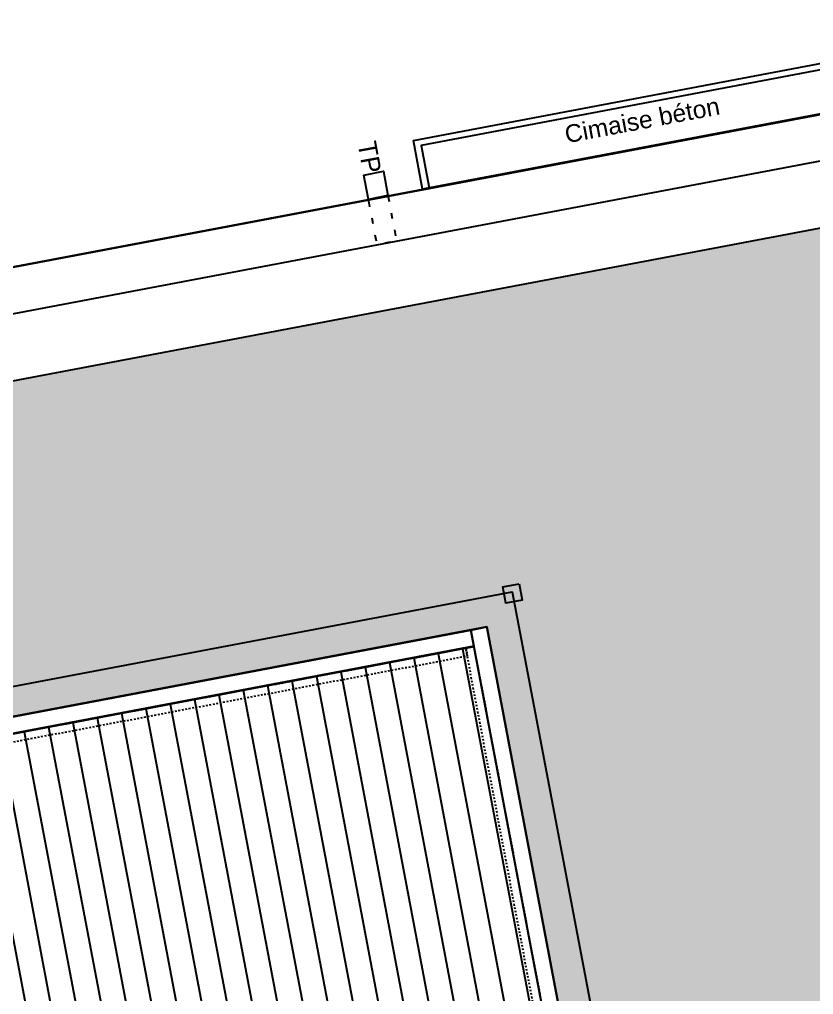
# Model space of a CAD drawing. Header units: centimetres. Extents: x 187368 to 251255, y -383447 to -322514.
# Drawn here: x 224345 to 229152, y -346085 to -340180 of the extents above; entities that cross this region are included whole.
import ezdxf

# ---------------------------------------------------------------- set-up
doc = ezdxf.new("R2010")
doc.units = ezdxf.units.CM
doc.linetypes.add('Style de ligne -1', pattern=[0.41664, 0.20828, -0.20836])
doc.linetypes.add('Style de ligne -5', pattern=[0.20828, 0.069425, -0.138855])
doc.layers.get('0').update_dxf_attribs({"color": 252})
doc.layers.add('3-BAT C-Niveau 2', color=252, linetype='Continuous')
doc.layers.add('prlm-ZEROPLOT', color=254, linetype='Continuous', plot=False)
doc.styles.add('Futura Std Book', font='')
doc.styles.add('Geneva', font='arial.ttf')
doc.styles.get('Futura Std Book').set_extended_font_data('Futura Std Book')

# ---------------------------------------------------------------- blocks, each defined once
blk = doc.blocks.new('Groupe-1')
at = {"insert": (15957.07, -45636.47), "char_height": 11.327, "attachment_point": 1, "rotation": 280.43908, "line_spacing_factor": 0.962448, "style": 'Futura Std Book'}
blk.add_mtext('TP', dxfattribs=at)
blk = doc.blocks.new('Groupe-2-1')
at = {"linetype": 'Continuous', "flags": 128}
blk.add_lwpolyline([(15952.63, -45672.52), (15949.84, -45657.79), (15961.63, -45655.55), (15964.42, -45670.29)], close=True, dxfattribs=at)
at = {"linetype": 'Style de ligne -5', "ltscale": 50.8, "flags": 128}
blk.add_lwpolyline([(15964.42, -45670.29), (15969.63, -45697.8), (15957.84, -45700.04), (15952.63, -45672.53)], close=True, dxfattribs=at)
blk.add_blockref('Groupe-1', (0, 0))
blk = doc.blocks.new('Groupe-228-1')
at = {"linetype": 'Continuous', "flags": 128}
blk.add_lwpolyline([(15268.74, -46262.34), (15231.06, -46063.38), (16039.69, -45910.24), (16236.11, -46944.76), (15278.14, -47126.18), (15195.34, -46691.65)], dxfattribs=at)
blk.add_lwpolyline([(16043.76, -45905.4), (16045.62, -45915.22), (16035.79, -45917.08), (16033.93, -45907.26)], close=True, dxfattribs=at)

msp = doc.modelspace()

# ---------------------------------------------------------------- hatches: boundary and pattern name
at = {"layer": '3-BAT C-Niveau 2', "linetype": 'Continuous', "lineweight": 18}
h = msp.add_hatch(dxfattribs=at)
h.set_pattern_fill('TOITURE TERRASSE', color=256, scale=10, style=0, pattern_type=2)
h.set_pattern_definition([(348.838657137, (264632939.5, 71214998.92), (89.223062904, 83.81872092), [5, -302.6575])])
h.paths.add_polyline_path([(231867.9, -355378.8), (229227.6, -341436.5), (216007.9, -343940.1), (216936.8, -348844.9), (219937.8, -348276), (219380.8, -345334.7), (227175.3, -343858.4), (229068, -353852.6), (219820.5, -355604.5), (219010.4, -351327), (217462.4, -351620.2), (218648.3, -357882.3)])
h = msp.add_hatch(dxfattribs=at)
h.set_pattern_fill('TOITURE TERRASSE-1', color=256, scale=10, style=0, pattern_type=2)
h.set_pattern_definition([(348.838657137, (264632942.03, 71214998.43), (89.223062904, 83.81872092), [5, -302.6575]), (348.838657137, (264632942.15, 71214998.4), (89.223062904, 83.81872092), [5, -302.6575]), (348.838657137, (264632944.97, 71214997.85), (89.223062904, 83.81872092), [5, -302.6575]), (348.838657137, (264632945.09, 71214997.82), (89.223062904, 83.81872092), [5, -302.6575]), (318.83865714, (264632939.5, 71214998.92), (208.77989109, 33.989630885), [5, -167.4025]), (318.83865714, (264632940.59, 71214997.97), (208.77989109, 33.989630885), [5, -167.4025]), (318.83865714, (264632940.69, 71214997.89), (208.77989109, 33.989630885), [5, -167.4025]), (318.83865714, (264632942.45, 71214996.35), (208.77989109, 33.989630885), [5, -167.4025]), (318.83865714, (264632942.54, 71214996.27), (208.77989109, 33.989630885), [5, -167.4025]), (278.838657137, (264632887.91, 71215057.57), (130.884040778, -148.235640366), [5, -290.275]), (278.838657137, (264632888.05, 71215056.65), (130.884040778, -148.235640366), [5, -290.275]), (278.838657137, (264632888.07, 71215056.52), (130.884040778, -148.235640366), [5, -290.275]), (278.838657137, (264632888.54, 71215053.53), (130.884040778, -148.235640366), [5, -290.275]), (278.838657137, (264632888.56, 71215053.4), (130.884040778, -148.235640366), [5, -290.275]), (268.83865714, (264632887.91, 71215057.57), (167.92873515, -106.51143655), [5, -171.53]), (268.83865714, (264632887.9, 71215057.04), (167.92873515, -106.51143655), [5, -171.53]), (268.83865714, (264632887.9, 71215056.91), (167.92873515, -106.51143655), [5, -171.53]), (268.83865714, (264632887.86, 71215054.88), (167.92873515, -106.51143655), [5, -171.53]), (268.83865714, (264632887.85, 71215054.75), (167.92873515, -106.51143655), [5, -171.53])])
h.paths.add_polyline_path([(231867.9, -355378.8), (229227.6, -341436.5), (216007.9, -343940.1), (216936.8, -348844.9), (219937.8, -348276), (219380.8, -345334.7), (227175.3, -343858.4), (229068, -353852.6), (219820.5, -355604.5), (219010.4, -351327), (217462.4, -351620.2), (218648.3, -357882.3)])

# ---------------------------------------------------------------- linework, layer by layer
at = {"layer": '3-BAT C-Niveau 2', "linetype": 'Continuous'}
for p, q in [((226879.1, -344018.4), (228738, -353834.4)), ((227026.5, -343990.5), (228885.4, -353806.4)), ((226584.3, -344074.3), (228443.3, -353890.2)), ((226731.7, -344046.3), (228590.6, -353862.3)), ((226289.6, -344130.1), (228148.5, -353946)), ((226437, -344102.2), (228295.9, -353918.1)), ((225994.8, -344185.9), (227853.7, -354001.8)), ((226142.2, -344158), (228001.1, -353973.9)), ((225700.1, -344241.7), (227559, -354057.6)), ((225847.4, -344213.8), (227706.4, -354029.7)), ((225405.3, -344297.5), (227264.2, -354113.5)), ((225552.7, -344269.6), (227411.6, -354085.6)), ((225110.5, -344353.4), (226969.5, -354169.3)), ((225257.9, -344325.5), (227116.8, -354141.4)), ((224815.8, -344409.2), (226674.7, -354225.1)), ((224963.2, -344381.3), (226822.1, -354197.2)), ((224373.6, -344492.9), (226232.6, -354308.8)), ((224521, -344465), (226379.9, -354280.9)), ((224668.4, -344437.1), (226527.3, -354253)), ((224078.9, -344548.7), (225937.8, -354364.7)), ((224226.3, -344520.8), (226085.2, -354336.8))]:
    msp.add_line(p, q, dxfattribs=at)
at = {"layer": '3-BAT C-Niveau 2', "linetype": 'Continuous', "flags": 128}
for points in [[(226785.4, -341206.9), (226729.6, -340912.2), (230597.4, -340179.7), (231311.7, -343951.2), (230410.8, -344121.8), (229752.4, -340645.1)], [(216007.9, -343940.1), (216940.5, -348864.6), (217027.7, -348848), (217296.5, -350267.3), (216816.3, -350358.2), (215540.5, -343621.5), (229546.2, -340969.1), (232335.4, -355697.4), (218329.7, -358349.7), (217069.3, -351694.6), (217462.4, -351620.2), (218648.3, -357882.3), (231867.9, -355378.8), (229227.6, -341436.5)], [(231867.9, -355378.8), (229227.6, -341436.5), (216007.9, -343940.1), (216936.8, -348844.9), (219937.8, -348276), (219380.8, -345334.7), (227175.3, -343858.4), (229068, -353852.6), (219820.5, -355604.5), (219010.4, -351327), (217462.4, -351620.2), (218648.3, -357882.3)], [(227175.3, -343858.5), (219380.7, -345334.6), (220214.1, -349735.3), (210453, -351583.9), (210683.7, -352802.2), (218993.8, -351228.4), (219818.9, -355595.8), (229068.1, -353853.3)], [(227095.7, -343975.4), (219497.6, -345414.3), (219479, -345316.1), (227077.1, -343877.2)], [(227175.4, -343858.6), (229068.1, -353853.2), (228969.9, -353871.8), (227077.1, -343877.2)], [(219090.6, -351210.1), (210683.7, -352802.2), (210453, -351583.9), (220312.4, -349716.7), (219498, -345416.3), (227096.1, -343977.3), (228955, -353793.3), (219904.4, -355507.3)]]:
    msp.add_lwpolyline(points, close=True, dxfattribs=at)
msp.add_lwpolyline([(230401.4, -344072), (231266.1, -343908.2), (230568.3, -340223.7), (226776.7, -340941.8), (226825.5, -341199.3)], dxfattribs=at)
at = {"layer": '3-BAT C-Niveau 2', "linetype": 'Continuous', "lineweight": 18, "flags": 128}
msp.add_lwpolyline([(210453, -351583.9), (216820, -350378.1), (215540.5, -343621.5), (229546.2, -340969.1), (232335.4, -355697.4), (218329.7, -358349.7), (217050.7, -351596.4), (210683.7, -352802.2), (210723.9, -353014.4), (216815.8, -351860.7), (218106.7, -358676.9), (232645.8, -355923.5), (229752.4, -340645.1), (215213.2, -343398.5), (216504.1, -350214.9), (210412.2, -351368.6), (210427.3, -351448)], close=True, dxfattribs=at)
at = {"layer": '3-BAT C-Niveau 2', "linetype": 'Style de ligne -1', "ltscale": 50.8, "flags": 128}
for points in [[(227046.9, -343986.6), (227056.3, -344035.8), (219507.3, -345465.4), (219498, -345416.3)], [(228945.7, -353744.1), (228896.6, -353753.4), (227046.9, -343986.6), (227096.1, -343977.3)]]:
    msp.add_lwpolyline(points, close=True, dxfattribs=at)
at = {"layer": 'prlm-ZEROPLOT'}
msp.add_lwpolyline([(210375.2, -351173.2), (216467.1, -350019.5), (215213.3, -343398.8), (229769.7, -340645.1), (232662.7, -355920.7), (218106.7, -358677.3), (216851.9, -352051.5), (210760.1, -353205.2)], close=True, dxfattribs=at)

# ---------------------------------------------------------------- block references
at = {"layer": '3-BAT C-Niveau 2', "xscale": 10, "yscale": 10, "zscale": 10}
for name in ['Groupe-2-1', 'Groupe-228-1']:
    msp.add_blockref(name, (66931.6, 115456.3), dxfattribs=at)

# ---------------------------------------------------------------- texts
at = {"layer": '3-BAT C-Niveau 2', "insert": (228105.1, -340736.9), "char_height": 106.57, "width": 1080.414, "attachment_point": 2, "rotation": 10.65374, "line_spacing_factor": 1.060906, "style": 'Geneva'}
msp.add_mtext('Cimaise béton', dxfattribs=at)

doc.saveas('drawing.dxf')
